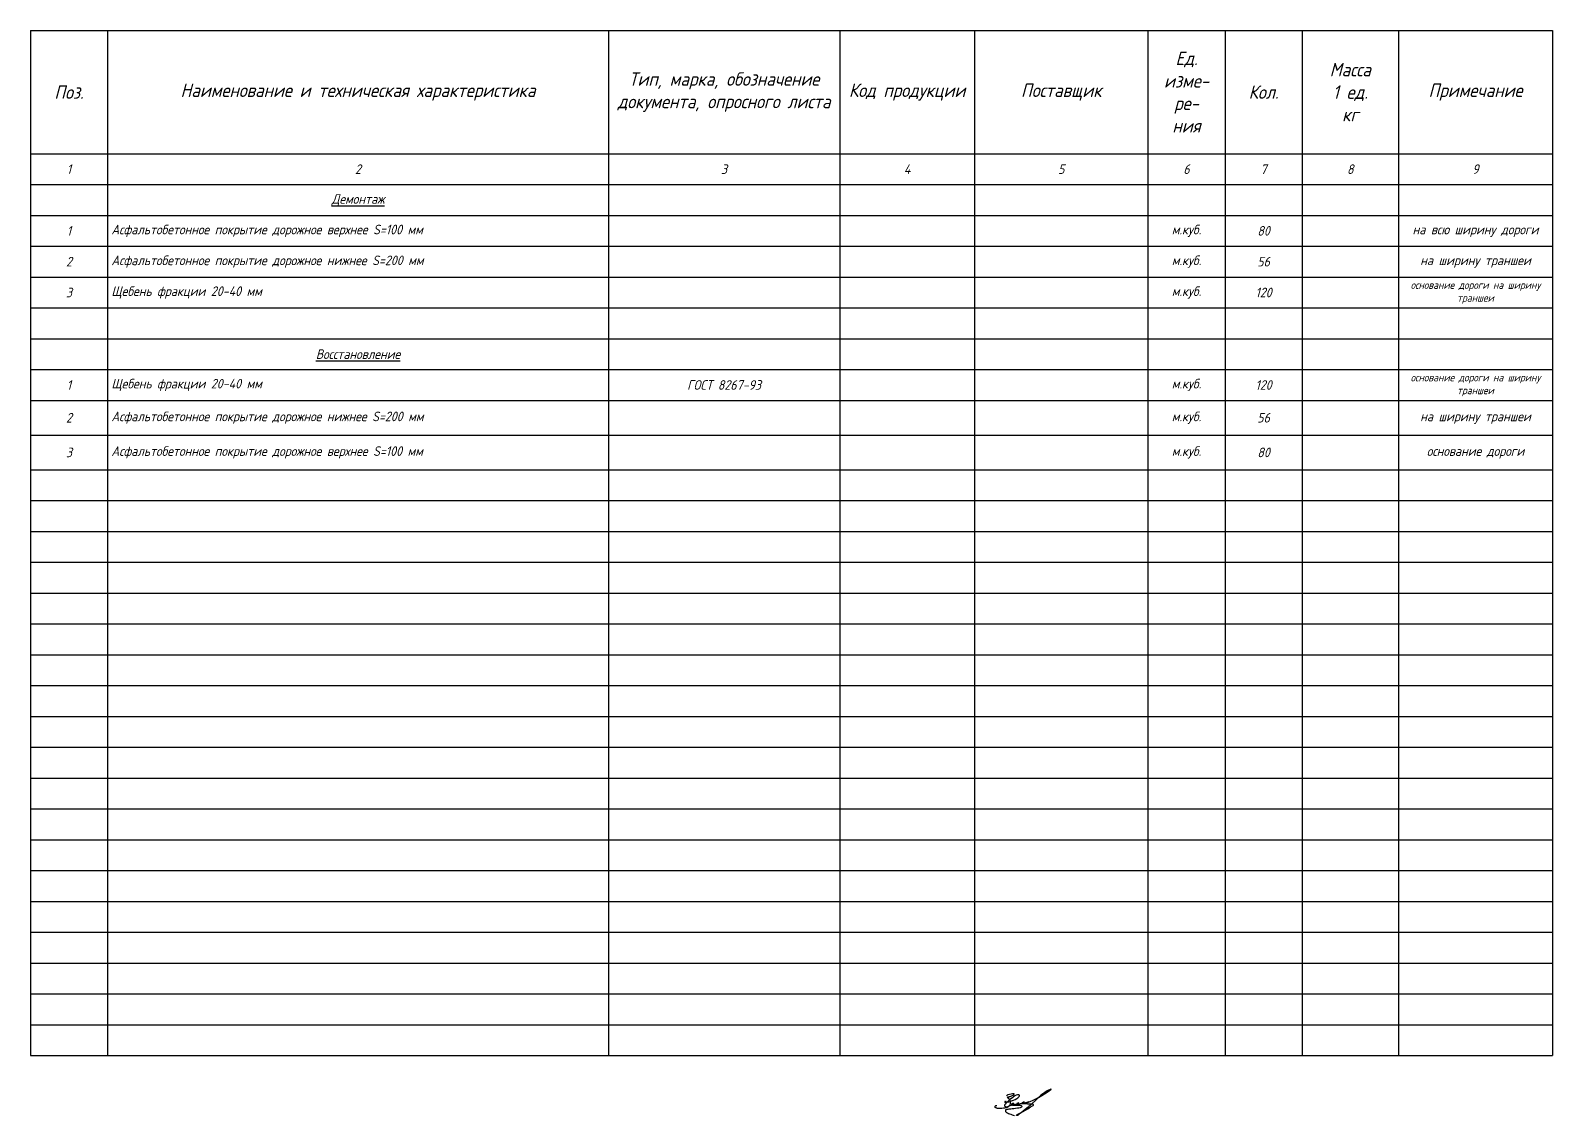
# Model space of a CAD drawing. Header units: millimetres. Extents: x 41097286 to 44249727, y 21258419 to 22595975.
# Drawn here: x 43472605 to 43670105, y 21830755 to 21971547 of the extents above; entities that cross this region are included whole.
import ezdxf

# ---------------------------------------------------------------- set-up
doc = ezdxf.new("R2010")
doc.units = ezdxf.units.MM
doc.layers.add('ВК_text', color=7, linetype='Continuous')
doc.styles.add('note', font='isocpeur.ttf', dxfattribs={"width": 0.9, "oblique": 15})

# ---------------------------------------------------------------- blocks, each defined once
blk = doc.blocks.new('*T149')
at = {"layer": 'ВК_text', "color": 0, "linetype": 'ByBlock', "lineweight": -2, "transparency": 16777216}
for p, q in [((0, 0), (197500, 0)), ((0, 0), (0, -16000)), ((10000, 0), (10000, -16000)), ((75000, 0), (75000, -16000)), ((105000, 0), (105000, -16000)), ((122500, 0), (122500, -16000)), ((145000, 0), (145000, -16000)), ((155000, 0), (155000, -16000)), ((165000, 0), (165000, -16000)), ((177500, 0), (177500, -16000)), ((197500, 0), (197500, -16000))]:
    blk.add_line(p, q, dxfattribs=at)
at = {"layer": 'ВК_text', "transparency": 16777216}
for p, q in [((0, -16000), (197500, -16000)), ((0, -16000), (0, -133000)), ((10000, -16000), (10000, -133000)), ((75000, -16000), (75000, -133000)), ((105000, -16000), (105000, -133000)), ((122500, -16000), (122500, -133000)), ((145000, -16000), (145000, -133000)), ((155000, -16000), (155000, -133000)), ((165000, -16000), (165000, -133000)), ((177500, -16000), (177500, -133000)), ((197500, -16000), (197500, -133000)), ((0, -20000), (197500, -20000)), ((0, -24000), (197500, -24000)), ((0, -28000), (197500, -28000)), ((0, -32000), (197500, -32000)), ((0, -36000), (197500, -36000)), ((0, -40000), (197500, -40000)), ((0, -44000), (197500, -44000)), ((0, -48000), (197500, -48000)), ((0, -52500), (197500, -52500)), ((0, -57000), (197500, -57000)), ((0, -61000), (197500, -61000)), ((0, -65000), (197500, -65000)), ((0, -69000), (197500, -69000)), ((0, -73000), (197500, -73000)), ((0, -77000), (197500, -77000)), ((0, -81000), (197500, -81000)), ((0, -85000), (197500, -85000)), ((0, -89000), (197500, -89000)), ((0, -93000), (197500, -93000)), ((0, -97000), (197500, -97000)), ((0, -101000), (197500, -101000)), ((0, -105000), (197500, -105000)), ((0, -109000), (197500, -109000)), ((0, -113000), (197500, -113000)), ((0, -117000), (197500, -117000)), ((0, -121000), (197500, -121000)), ((0, -125000), (197500, -125000)), ((0, -129000), (197500, -129000)), ((0, -133000), (197500, -133000))]:
    blk.add_line(p, q, dxfattribs=at)
at = {"layer": 'ВК_text', "color": 0, "transparency": 16777216, "char_height": 1750, "attachment_point": 5, "style": 'note'}
for s, insert, width in [('Ед.\\Pизме-\\Pре-\\Pния', (150000, -8000), 9940), ('Тип, марка, обозначение документа, опросного листа', (90000, -8000), 29940), ('Масса\\P1 ед.\\Pкг', (171250, -8000), 12440), ('Поз.', (5000, -8000), 9940), ('Наименование и техническая характеристика', (42500, -8000), 64940), ('Код продукции', (113750, -8000), 17440), ('Поставщик', (133750, -8000), 22440), ('Кол.', (160000, -8000), 9940), ('Примечание', (187500, -8000), 19940)]:
    blk.add_mtext(s, dxfattribs=dict(at, insert=insert, width=width))
at = {"layer": 'ВК_text', "color": 7, "transparency": 16777216, "style": 'note'}
for s, insert, char_height, width, attachment_point in [('1', (5000, -18000), 1250, 9000, 5), ('2', (42500, -18000), 1250, 64000, 5), ('3', (90000, -18000), 1250, 29000, 5), ('4', (113750, -18000), 1250, 16500, 5), ('5', (133750, -18000), 1250, 21500, 5), ('6', (150000, -18000), 1250, 9000, 5), ('7', (160000, -18000), 1250, 9000, 5), ('8', (171250, -18000), 1250, 11500, 5), ('9', (187500, -18000), 1250, 19000, 5), ('{\\LДемонтаж }', (42500, -22000), 1250, 64000, 5), ('1', (5000, -26000), 1250, 9000, 5), ('Асфальтобетонное покрытие дорожное верхнее S=100 мм', (10500, -26000), 1250, 64000, 4), ('м.куб.', (150000, -26000), 1250, 9000, 5), ('80', (160000, -26000), 1250, 9000, 5), ('на всю ширину дороги', (187500, -26000), 1250, 19000, 5), ('2', (5000, -30000), 1250, 9000, 5), ('Асфальтобетонное покрытие дорожное нижнее S=200 мм', (10500, -30000), 1250, 64000, 4), ('м.куб.', (150000, -30000), 1250, 9000, 5), ('56', (160000, -30000), 1250, 9000, 5), ('на ширину траншеи', (187500, -30000), 1250, 19000, 5), ('3', (5000, -34000), 1250, 9000, 5), ('Щебень фракции 20-40 мм', (10500, -34000), 1250, 64000, 4), ('м.куб.', (150000, -34000), 1250, 9000, 5), ('120', (160000, -34000), 1250, 9000, 5), ('основание дороги на ширину траншеи', (187500, -34000), 1000, 19000, 5), ('{\\LВосстановление}', (42500, -42000), 1250, 64000, 5), ('1', (5000, -46000), 1250, 9000, 5), ('Щебень фракции 20-40 мм', (10500, -46000), 1250, 64000, 4), ('ГОСТ 8267-93', (90000, -46000), 1250, 29000, 5), ('м.куб.', (150000, -46000), 1250, 9000, 5), ('120', (160000, -46000), 1250, 9000, 5), ('основание дороги на ширину траншеи', (187500, -46000), 1000, 19000, 5), ('2', (5000, -50250), 1250, 9000, 5), ('Асфальтобетонное покрытие дорожное нижнее S=200 мм', (10500, -50250), 1250, 64000, 4), ('м.куб.', (150000, -50250), 1250, 9000, 5), ('56', (160000, -50250), 1250, 9000, 5), ('на ширину траншеи', (187500, -50250), 1250, 19000, 5), ('3', (5000, -54750), 1250, 9000, 5), ('Асфальтобетонное покрытие дорожное верхнее S=100 мм', (10500, -54750), 1250, 64000, 4), ('м.куб.', (150000, -54750), 1250, 9000, 5), ('80', (160000, -54750), 1250, 9000, 5), ('основание дороги', (187500, -54750), 1250, 19000, 5)]:
    blk.add_mtext(s, dxfattribs=dict(at, insert=insert, char_height=char_height, width=width, attachment_point=attachment_point))
blk = doc.blocks.new('6')
at = {"color": 150, "lineweight": 9}
for points in [[(226.89, -190.1), (227.38, -189.81), (227.7, -189.66), (228.33, -189.46), (229.17, -189.28), (229.79, -189.18), (230.19, -189.16), (230.3, -189.19), (230.4, -189.23), (230.49, -189.29), (230.52, -189.36), (230.52, -189.43), (230.51, -189.52), (230.48, -189.6), (230.41, -189.72), (230.25, -189.87), (229.94, -190.1), (229.67, -190.24), (229.39, -190.4), (229.15, -190.53), (228.82, -190.66), (228.53, -190.75), (228.26, -190.81), (228, -190.86), (227.68, -190.93), (227.36, -191), (227.15, -191.04), (227.38, -191.16), (227.61, -191.33), (227.78, -191.45), (227.9, -191.55), (228.08, -191.75), (228.36, -192.1), (228.52, -192.38), (228.65, -192.78), (228.73, -193.32), (228.74, -193.65), (228.69, -194.01), (228.63, -194.31), (228.52, -194.66), (228.34, -194.95), (228.08, -195.33), (227.51, -195.79), (227.22, -195.99), (226.66, -196.15), (226.03, -196.27), (225.37, -196.34), (224.61, -196.39), (224.07, -196.45), (223.52, -196.47), (223.11, -196.46), (222.74, -196.45), (222.42, -196.39), (222.14, -196.3), (221.86, -196.2), (221.63, -196.06), (221.44, -195.9), (221.35, -195.7), (221.31, -195.52), (221.42, -195.27), (221.54, -195.14), (221.73, -195.04), (221.9, -194.95), (222.13, -194.92)], [(226.72, -193.23), (226.68, -193.11), (226.63, -193.06), (226.49, -192.99), (226.35, -192.95), (226.21, -192.98), (226.08, -193.04), (226.01, -193.18), (226.01, -193.34), (226.1, -193.43), (226.28, -193.47), (226.49, -193.46), (227.06, -193.36), (227.97, -193.15), (229.26, -192.72), (230.33, -192.36), (231.1, -192.11), (231.92, -191.65), (232.33, -191.33), (232.75, -190.93), (233.06, -190.55), (233.15, -190.34), (233.16, -190.14), (233.14, -189.99), (233.08, -189.91), (232.96, -189.81), (232.79, -189.76), (232.51, -189.73), (232.27, -189.78), (231.58, -190.01), (230.94, -190.36), (230.36, -190.72), (229.75, -191.19), (229.07, -191.72), (228.22, -192.43), (227.11, -193.47), (226.57, -194.03), (226.32, -194.29), (226.12, -194.54), (225.98, -194.78), (225.92, -195), (225.93, -195.16), (226.03, -195.35), (226.16, -195.47), (226.37, -195.56), (226.63, -195.6), (226.87, -195.6), (227.55, -195.42), (228.71, -195.06), (229.99, -194.6), (230.37, -194.41), (230.53, -194.28), (230.56, -194.22), (230.56, -194.17), (230.51, -194.13), (230.42, -194.08), (230.28, -194.06), (230.04, -194.06), (229.85, -194.08), (229.57, -194.15), (229.42, -194.22), (229.3, -194.31), (229.3, -194.44), (229.36, -194.58), (229.43, -194.65), (229.6, -194.72), (229.89, -194.81), (230.6, -194.87), (231.28, -194.83), (231.8, -194.79), (232.22, -194.79), (232.81, -194.82), (233.2, -194.85), (233.54, -194.9), (233.83, -194.98), (234.02, -195.05), (234.24, -195.17), (234.41, -195.29), (234.46, -195.43), (234.42, -195.57), (234.34, -195.68), (234.2, -195.8), (233.91, -195.93), (233.5, -196.08), (232.83, -196.26), (232.17, -196.37), (231.34, -196.48), (230.4, -196.57), (229.63, -196.67), (229, -196.72), (228.02, -196.84), (227.48, -196.91), (227.11, -196.98), (226.66, -197.09), (226.41, -197.19), (226.32, -197.34), (226.32, -197.49), (226.36, -197.67), (226.47, -197.85), (226.63, -198.03), (226.93, -198.35), (227.38, -198.61), (227.78, -198.82), (228.29, -199.03), (229.04, -199.29), (229.68, -199.51), (230.2, -199.67), (230.8, -199.85)], [(229.99, -194.6), (230.56, -194.54), (231.23, -194.38), (231.96, -194.15), (232.33, -194.04), (232.58, -193.96), (232.74, -193.9), (232.85, -193.85), (232.92, -193.8), (232.94, -193.77), (232.91, -193.74), (232.88, -193.73), (232.83, -193.75), (232.61, -193.84), (232.43, -193.91), (232.22, -193.97), (232.08, -194.01), (231.92, -194.1), (231.87, -194.22), (231.87, -194.33), (231.98, -194.37), (232.17, -194.4), (232.38, -194.39), (232.57, -194.35), (233.36, -194.18), (233.98, -193.96), (234.85, -193.59), (235.23, -193.42), (235.62, -193.32), (235.23, -193.42), (234.61, -193.69), (234.52, -193.75), (234.49, -193.83), (234.48, -193.9), (234.49, -193.95), (234.57, -194), (234.64, -194.02), (234.77, -194.04), (235.17, -194.04), (235.35, -193.99), (235.66, -193.9), (236.78, -193.48), (237.6, -193.17), (236.78, -193.48), (236.22, -193.69), (235.92, -193.83), (235.87, -193.88), (235.86, -193.92), (235.87, -193.97), (235.93, -193.99), (236.03, -193.98), (236.13, -193.95), (236.3, -193.86), (238.38, -193.04), (239.83, -192.4), (242.51, -191.12), (244.07, -190.18), (246.19, -188.78), (247.85, -187.72), (248.5, -187.24), (248.63, -187.13), (248.7, -187.03), (248.68, -186.99), (248.63, -186.98), (248.56, -186.98), (248.43, -187.01), (248.08, -187.14), (247.4, -187.47), (246.4, -188.04), (245.5, -188.65), (244.43, -189.42), (243.66, -190.04), (243.08, -190.61), (241.8, -191.76), (238.57, -194.77), (237.78, -195.51), (237.37, -195.89), (236.8, -196.32), (236.06, -196.96), (235.01, -197.77), (234.26, -198.35), (233.09, -199.18), (232.53, -199.63), (232.19, -199.85), (231.95, -199.9), (231.8, -199.86), (231.8, -199.7), (231.88, -199.58), (232.07, -199.43), (232.33, -199.26), (234.64, -198.06), (237.31, -196.55), (237.94, -196.15), (238.58, -195.73), (239.27, -195.29), (239.85, -194.98), (240.01, -194.87), (240.06, -194.79), (240.08, -194.72), (240.07, -194.67), (240.03, -194.6), (240, -194.57), (239.95, -194.53), (239.87, -194.5), (239.71, -194.43), (239.37, -194.37), (238.7, -194.31), (237.94, -194.29), (237.11, -194.27), (236.12, -194.25), (233.45, -194.15)]]:
    blk.add_lwpolyline(points, dxfattribs=at)
at = {"color": 150}
for points in [[(226.89, -190.1), (227.38, -189.81), (227.7, -189.66), (228.33, -189.46), (229.17, -189.28), (229.79, -189.18), (230.19, -189.16), (230.3, -189.19), (230.4, -189.23), (230.49, -189.29), (230.52, -189.36), (230.52, -189.43), (230.51, -189.52), (230.48, -189.6), (230.41, -189.72), (230.25, -189.87), (229.94, -190.1), (229.67, -190.24), (229.39, -190.4), (229.15, -190.53), (228.82, -190.66), (228.53, -190.75), (228.26, -190.81), (228, -190.86), (227.68, -190.93), (227.36, -191), (227.15, -191.04), (227.38, -191.16), (227.61, -191.33), (227.78, -191.45), (227.9, -191.55), (228.08, -191.75), (228.36, -192.1), (228.52, -192.38), (228.65, -192.78), (228.73, -193.32), (228.74, -193.65), (228.69, -194.01), (228.63, -194.31), (228.52, -194.66), (228.34, -194.95), (228.08, -195.33), (227.51, -195.79), (227.22, -195.99), (226.66, -196.15), (226.03, -196.27), (225.37, -196.34), (224.61, -196.39), (224.07, -196.45), (223.52, -196.47), (223.11, -196.46), (222.74, -196.45), (222.42, -196.39), (222.14, -196.3), (221.86, -196.2), (221.63, -196.06), (221.44, -195.9), (221.35, -195.7), (221.31, -195.52), (221.42, -195.27), (221.54, -195.14), (221.73, -195.04), (221.9, -194.95), (222.13, -194.92)], [(226.72, -193.23), (226.68, -193.11), (226.63, -193.06), (226.49, -192.99), (226.35, -192.95), (226.21, -192.98), (226.08, -193.04), (226.01, -193.18), (226.01, -193.34), (226.1, -193.43), (226.28, -193.47), (226.49, -193.46), (227.06, -193.36), (227.97, -193.15), (229.26, -192.72), (230.33, -192.36), (231.1, -192.11), (231.92, -191.65), (232.33, -191.33), (232.75, -190.93), (233.06, -190.55), (233.15, -190.34), (233.16, -190.14), (233.14, -189.99), (233.08, -189.91), (232.96, -189.81), (232.79, -189.76), (232.51, -189.73), (232.27, -189.78), (231.58, -190.01), (230.94, -190.36), (230.36, -190.72), (229.75, -191.19), (229.07, -191.72), (228.22, -192.43), (227.11, -193.47), (226.57, -194.03), (226.32, -194.29), (226.12, -194.54), (225.98, -194.78), (225.92, -195), (225.93, -195.16), (226.03, -195.35), (226.16, -195.47), (226.37, -195.56), (226.63, -195.6), (226.87, -195.6), (227.55, -195.42), (228.71, -195.06), (229.99, -194.6), (230.37, -194.41), (230.53, -194.28), (230.56, -194.22), (230.56, -194.17), (230.51, -194.13), (230.42, -194.08), (230.28, -194.06), (230.04, -194.06), (229.85, -194.08), (229.57, -194.15), (229.42, -194.22), (229.3, -194.31), (229.3, -194.44), (229.36, -194.58), (229.43, -194.65), (229.6, -194.72), (229.89, -194.81), (230.6, -194.87), (231.28, -194.83), (231.8, -194.79), (232.22, -194.79), (232.81, -194.82), (233.2, -194.85), (233.54, -194.9), (233.83, -194.98), (234.02, -195.05), (234.24, -195.17), (234.41, -195.29), (234.46, -195.43), (234.42, -195.57), (234.34, -195.68), (234.2, -195.8), (233.91, -195.93), (233.5, -196.08), (232.83, -196.26), (232.17, -196.37), (231.34, -196.48), (230.4, -196.57), (229.63, -196.67), (229, -196.72), (228.02, -196.84), (227.48, -196.91), (227.11, -196.98), (226.66, -197.09), (226.41, -197.19), (226.32, -197.34), (226.32, -197.49), (226.36, -197.67), (226.47, -197.85), (226.63, -198.03), (226.93, -198.35), (227.38, -198.61), (227.78, -198.82), (228.29, -199.03), (229.04, -199.29), (229.68, -199.51), (230.2, -199.67), (230.8, -199.85)], [(229.99, -194.6), (230.56, -194.54), (231.23, -194.38), (231.96, -194.15), (232.33, -194.04), (232.58, -193.96), (232.74, -193.9), (232.85, -193.85), (232.92, -193.8), (232.94, -193.77), (232.91, -193.74), (232.88, -193.73), (232.83, -193.75), (232.61, -193.84), (232.43, -193.91), (232.22, -193.97), (232.08, -194.01), (231.92, -194.1), (231.87, -194.22), (231.87, -194.33), (231.98, -194.37), (232.17, -194.4), (232.38, -194.39), (232.57, -194.35), (233.36, -194.18), (233.98, -193.96), (234.85, -193.59), (235.23, -193.42), (235.62, -193.32), (235.23, -193.42), (234.61, -193.69), (234.52, -193.75), (234.49, -193.83), (234.48, -193.9), (234.49, -193.95), (234.57, -194), (234.64, -194.02), (234.77, -194.04), (235.17, -194.04), (235.35, -193.99), (235.66, -193.9), (236.78, -193.48), (237.6, -193.17), (236.78, -193.48), (236.22, -193.69), (235.92, -193.83), (235.87, -193.88), (235.86, -193.92), (235.87, -193.97), (235.93, -193.99), (236.03, -193.98), (236.13, -193.95), (236.3, -193.86), (238.38, -193.04), (239.83, -192.4), (242.51, -191.12), (244.07, -190.18), (246.19, -188.78), (247.85, -187.72), (248.5, -187.24), (248.63, -187.13), (248.7, -187.03), (248.68, -186.99), (248.63, -186.98), (248.56, -186.98), (248.43, -187.01), (248.08, -187.14), (247.4, -187.47), (246.4, -188.04), (245.5, -188.65), (244.43, -189.42), (243.66, -190.04), (243.08, -190.61), (241.8, -191.76), (238.57, -194.77), (237.78, -195.51), (237.37, -195.89), (236.8, -196.32), (236.06, -196.96), (235.01, -197.77), (234.26, -198.35), (233.09, -199.18), (232.53, -199.63), (232.19, -199.85), (231.95, -199.9), (231.8, -199.86), (231.8, -199.7), (231.88, -199.58), (232.07, -199.43), (232.33, -199.26), (234.64, -198.06), (237.31, -196.55), (237.94, -196.15), (238.58, -195.73), (239.27, -195.29), (239.85, -194.98), (240.01, -194.87), (240.06, -194.79), (240.08, -194.72), (240.07, -194.67), (240.03, -194.6), (240, -194.57), (239.95, -194.53), (239.87, -194.5), (239.71, -194.43), (239.37, -194.37), (238.7, -194.31), (237.94, -194.29), (237.11, -194.27), (236.12, -194.25), (233.45, -194.15)]]:
    blk.add_lwpolyline(points, dxfattribs=at)

msp = doc.modelspace()

# ---------------------------------------------------------------- block references
msp.add_blockref('*T149', (43472605.373, 21971546.62))
at = {"color": 5, "xscale": 266.3352272727273, "yscale": 266.3352272727273, "zscale": 266.3352272727273}
msp.add_blockref('6', (43538824.452, 21883995.258), dxfattribs=at)

doc.saveas('drawing.dxf')
